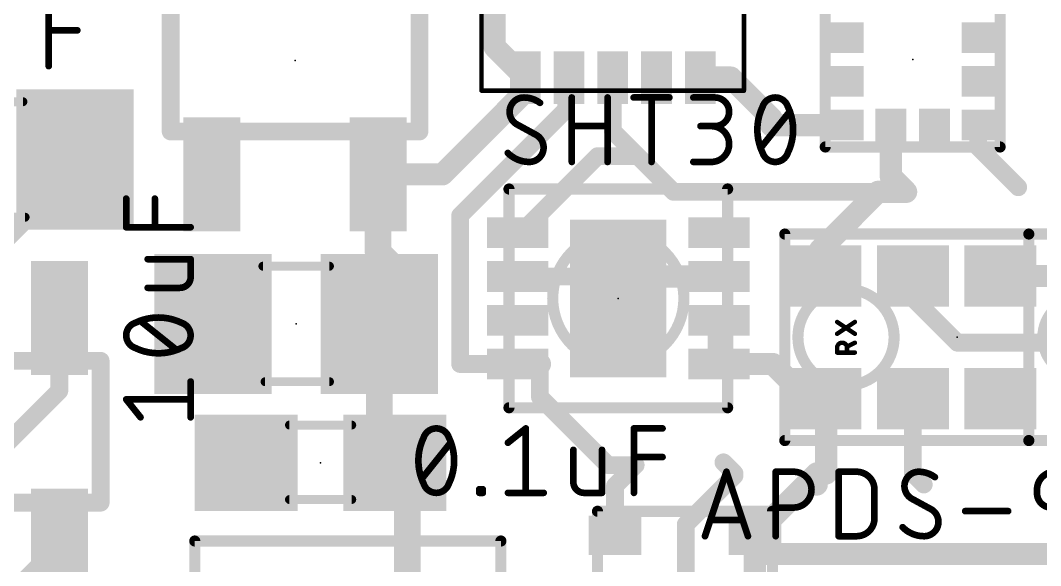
# Model space of a CAD drawing. Extents: x -4.6 to 50.8, y -1.6 to 23.
# Drawn here: x 15.64 to 27.31, y 7.61 to 13.84 of the extents above; entities that cross this region are included whole.
import ezdxf

# ---------------------------------------------------------------- set-up
doc = ezdxf.new("R2010")
doc.units = 0
for name, color, linetype in [('1', 12, 'CONTINUOUS'), ('23', 40, 'CONTINUOUS'), ('27', 4, 'CONTINUOUS'), ('29', 253, 'CONTINUOUS'), ('31', 253, 'CONTINUOUS'), ('51', 253, 'CONTINUOUS')]:
    doc.layers.add(name, color=color, linetype=linetype)

# ---------------------------------------------------------------- blocks, each defined once
blk = doc.blocks.new('RECT')
blk.add_solid([(-0.5, -0.5), (0.5, -0.5), (-0.5, 0.5), (0.5, 0.5)])

msp = doc.modelspace()

# ---------------------------------------------------------------- linework, layer by layer
at = {"layer": '1'}
for points, const_width in [([(21.0655, 13.5415), (21.0655, 14.0415)], 0.254), ([(21.4155, 13.1915), (21.0655, 13.5415)], 0.254), ([(21.4155, 13.1915), (21.4155, 13.0335)], 0.254), ([(23.4155, 13.1915), (23.7655, 13.1915)], 0.254), ([(24.2288, 12.7282), (23.7655, 13.1915)], 0.254), ([(21.8834, 13.1594), (21.9155, 13.1915)], 0.2032), ([(21.8834, 13.1594), (21.8834, 12.8272)], 0.2032), ([(22.4155, 13.1915), (22.4155, 12.5811)], 0.2032), ([(21.4155, 13.0335), (20.4677, 12.0857)], 0.254), ([(20.6708, 11.6146), (21.8834, 12.8272)], 0.2032), ([(24.2288, 12.6429), (24.2288, 12.7282)], 0.254), ([(24.2344, 12.6485), (24.2288, 12.6429)], 0.254), ([(24.2344, 12.6485), (25.0945, 12.6485)], 0.254), ([(25.5945, 12.6485), (25.5945, 12.061)], 0.254), ([(26.5945, 12.6485), (26.5945, 12.3945)], 0.2032), ([(22.4155, 12.5811), (22.6776, 12.319)], 0.2032), ([(27.051, 11.938), (26.5945, 12.3945)], 0.2032), ([(22.2422, 12.2938), (21.3664, 11.418)], 0.2032), ([(22.2422, 12.2938), (22.7028, 12.2938)], 0.2032), ([(22.6776, 12.319), (23.1109, 11.8857)], 0.2032), ([(22.6776, 12.319), (22.7028, 12.2938)], 0.2032), ([(16.2662, 12.2555), (16.2662, 12.1285)], 0.2032), ([(16.2662, 12.1285), (15.1384, 11.0007)], 0.2032), ([(19.7333, 12.0857), (19.7333, 11.1887)], 0.3048), ([(20.4677, 12.0857), (19.7333, 12.0857)], 0.254), ([(25.7698, 11.8857), (25.5945, 12.061)], 0.254), ([(25.7698, 11.8857), (23.1109, 11.8857)], 0.2032), ([(24.784, 11.2205), (25.4492, 11.8857)], 0.254), ([(25.4492, 11.8857), (25.7698, 11.8857)], 0.254), ([(20.6708, 9.918), (20.6708, 11.6146)], 0.2032), ([(21.329, 11.418), (21.3664, 11.418)], 0.2032), ([(20.1461, 10.7759), (19.7333, 11.1887)], 0.3048), ([(24.784, 10.941), (24.784, 11.2205)], 0.254), ([(20.1461, 10.7759), (19.746, 10.3759)], 0.4064), ([(21.329, 10.918), (22.229, 10.918)], 0.2032), ([(22.229, 10.918), (22.479, 10.668)], 0.2032), ([(22.729, 10.918), (22.479, 10.668)], 0.254), ([(23.629, 10.918), (22.729, 10.918)], 0.254), ([(24.8015, 10.9235), (24.784, 10.941)], 0.2032), ([(24.8475, 10.9235), (24.8015, 10.9235)], 0.2032), ([(25.8475, 10.9235), (25.8475, 10.6695)], 0.2032), ([(26.8475, 10.9235), (27.8475, 10.9235)], 0.254), ([(22.479, 10.795), (22.479, 10.668)], 0.254), ([(26.3555, 10.1615), (25.8475, 10.6695)], 0.2032), ([(16.0884, 10.4441), (16.0884, 9.6114)], 0.2032), ([(19.746, 10.3759), (19.746, 8.9678)], 0.3048), ([(23.629, 10.418), (23.629, 9.918)], 0.254), ([(28.4091, 10.1615), (26.3555, 10.1615)], 0.2032), ([(21.583, 9.918), (21.329, 9.918)], 0.254), ([(23.629, 9.918), (24.245, 9.918)], 0.254), ([(24.245, 9.918), (24.6651, 9.4979)], 0.254), ([(21.329, 9.918), (20.6708, 9.918)], 0.2032), ([(21.583, 9.918), (21.583, 9.5401)], 0.2032), ([(16.0884, 9.6114), (15.113, 8.636)], 0.2032), ([(22.3601, 8.763), (21.583, 9.5401)], 0.2032), ([(24.6651, 9.4979), (24.6651, 9.46)], 0.254), ([(24.8556, 9.46), (24.6651, 9.46)], 0.254), ([(24.8475, 9.5235), (24.8556, 9.5235)], 0.254), ([(24.8556, 9.5235), (24.8556, 9.46)], 0.254), ([(24.8556, 9.46), (24.8556, 8.6677)], 0.254), ([(25.8475, 9.5235), (25.8475, 8.6647)], 0.2032), ([(19.9254, 8.7884), (19.746, 8.9678)], 0.3048), ([(19.9254, 8.7884), (20.066, 8.6478)], 0.3048), ([(23.8079, 8.6677), (23.6809, 8.7948)], 0.2032), ([(20.066, 8.6478), (20.066, 7.0202)], 0.3048), ([(22.3601, 8.763), (22.6776, 8.763)], 0.2032), ([(22.441, 8.5264), (22.6776, 8.763)], 0.2032), ([(23.8079, 8.6677), (23.8079, 8.6425)], 0.2032), ([(24.6218, 8.5408), (24.7488, 8.6677)], 0.254), ([(24.8556, 8.6677), (24.7488, 8.6677)], 0.254), ([(25.9715, 8.5408), (25.8475, 8.6647)], 0.2032), ([(23.2498, 8.0844), (23.8079, 8.6425)], 0.2032), ([(24.041, 7.96), (24.6218, 8.5408)], 0.254), ([(24.6218, 8.5408), (24.7477, 8.5408)], 0.254), ([(22.441, 7.96), (22.441, 8.5264)], 0.2032), ([(23.2498, 7.5018), (23.2498, 8.0844)], 0.2032), ([(24.041, 7.747), (24.041, 7.96)], 0.254), ([(16.0884, 7.8439), (15.5804, 7.3359)], 0.2032), ([(24.041, 7.31), (24.041, 7.747)], 0.254), ([(24.041, 7.747), (27.813, 7.747)], 0.254)]:
    msp.add_lwpolyline(points, dxfattribs=dict(at, const_width=const_width))
for points, const_width in [([(21.1104, 13.5864, 1), (21.0206, 13.4966)], 0.127), ([(21.002, 13.5415, 1), (21.129, 13.5415)], 0.127), ([(21.479, 13.1915, 1), (21.352, 13.1915)], 0.127), ([(21.3706, 13.1466, 1), (21.4604, 13.2364)], 0.127), ([(23.4155, 13.255, 1), (23.4155, 13.128)], 0.127), ([(23.8104, 13.2364, 1), (23.7206, 13.1466)], 0.127), ([(23.7655, 13.128, 1), (23.7655, 13.255)], 0.127), ([(21.8474, 13.1953, 1), (21.9193, 13.1234)], 0.1016), ([(21.9342, 13.1594, 1), (21.8326, 13.1594)], 0.1016), ([(21.9514, 13.1556, 1), (21.8796, 13.2274)], 0.1016), ([(22.4663, 13.1915, 1), (22.3647, 13.1915)], 0.1016), ([(21.352, 13.0335, 1), (21.479, 13.0335)], 0.127), ([(21.4604, 12.9886, 1), (21.3706, 13.0784)], 0.127), ([(21.8326, 12.8272, 1), (21.9342, 12.8272)], 0.1016), ([(21.9193, 12.7913, 1), (21.8474, 12.8631)], 0.1016), ([(24.2923, 12.7282, 1), (24.1653, 12.7282)], 0.127), ([(24.1839, 12.6833, 1), (24.2737, 12.7731)], 0.127), ([(24.1839, 12.6878, 1), (24.2737, 12.5979)], 0.127), ([(24.2344, 12.712, 1), (24.2344, 12.585)], 0.127), ([(24.2793, 12.6036, 1), (24.1895, 12.6934)], 0.127), ([(25.0945, 12.585, 1), (25.0945, 12.712)], 0.127), ([(25.658, 12.6485, 1), (25.531, 12.6485)], 0.127), ([(26.6453, 12.6485, 1), (26.5437, 12.6485)], 0.1016), ([(22.4514, 12.617, 1), (22.3796, 12.5452)], 0.1016), ([(22.3647, 12.5811, 1), (22.4663, 12.5811)], 0.1016), ([(24.1653, 12.6429, 1), (24.2923, 12.6429)], 0.127), ([(26.6304, 12.4304, 1), (26.5586, 12.3586)], 0.1016), ([(22.2422, 12.3446, 1), (22.2422, 12.243)], 0.1016), ([(22.2781, 12.2579, 1), (22.2063, 12.3297)], 0.1016), ([(22.7135, 12.3549, 1), (22.6417, 12.2831)], 0.1016), ([(22.7135, 12.3549, 1), (22.6417, 12.2831)], 0.1016), ([(22.6417, 12.2831, 1), (22.7135, 12.3549)], 0.1016), ([(22.6669, 12.2579, 1), (22.7387, 12.3297)], 0.1016), ([(22.7028, 12.243, 1), (22.7028, 12.3446)], 0.1016), ([(26.5437, 12.3945, 1), (26.6453, 12.3945)], 0.1016), ([(16.317, 12.2555, 1), (16.2154, 12.2555)], 0.1016), ([(16.2154, 12.1285, 1), (16.317, 12.1285)], 0.1016), ([(16.3021, 12.0926, 1), (16.2303, 12.1644)], 0.1016), ([(19.8095, 12.0857, 1), (19.6571, 12.0857)], 0.1524), ([(19.7333, 12.1492, 1), (19.7333, 12.0222)], 0.127), ([(20.4228, 12.1306, 1), (20.5126, 12.0408)], 0.127), ([(20.4677, 12.0222, 1), (20.4677, 12.1492)], 0.127), ([(25.6394, 12.1059, 1), (25.5496, 12.0161)], 0.127), ([(25.531, 12.061, 1), (25.658, 12.061)], 0.127), ([(27.0151, 11.9021, 1), (27.0869, 11.9739)], 0.1016), ([(23.1109, 11.9365, 1), (23.1109, 11.8349)], 0.1016), ([(23.075, 11.8498, 1), (23.1468, 11.9216)], 0.1016), ([(25.4492, 11.9492, 1), (25.4492, 11.8222)], 0.127), ([(25.4941, 11.8408, 1), (25.4043, 11.9306)], 0.127), ([(25.7249, 11.8408, 1), (25.8147, 11.9306)], 0.127), ([(25.7698, 11.8222, 1), (25.7698, 11.9492)], 0.127), ([(25.7698, 11.8349, 1), (25.7698, 11.9365)], 0.1016), ([(20.7216, 11.6146, 1), (20.62, 11.6146)], 0.1016), ([(20.6349, 11.6506, 1), (20.7067, 11.5787)], 0.1016), ([(21.329, 11.4688, 1), (21.329, 11.3672)], 0.1016), ([(21.3305, 11.4539, 1), (21.4023, 11.3821)], 0.1016), ([(21.3664, 11.3672, 1), (21.3664, 11.4688)], 0.1016), ([(19.7872, 11.2426, 1), (19.6794, 11.1348)], 0.1524), ([(24.8475, 11.2205, 1), (24.7205, 11.2205)], 0.127), ([(24.7391, 11.2654, 1), (24.8289, 11.1756)], 0.127), ([(19.6571, 11.1887, 1), (19.8095, 11.1887)], 0.1524), ([(20.2179, 10.7041, 1), (20.0742, 10.8478)], 0.2032), ([(21.329, 10.9688, 1), (21.329, 10.8672)], 0.1016), ([(22.2649, 10.9539, 1), (22.1931, 10.8821)], 0.1016), ([(22.229, 10.8672, 1), (22.229, 10.9688)], 0.1016), ([(22.729, 10.9815, 1), (22.729, 10.8545)], 0.127), ([(22.7739, 10.8731, 1), (22.6841, 10.9629)], 0.127), ([(23.629, 10.8545, 1), (23.629, 10.9815)], 0.127), ([(24.7205, 10.941, 1), (24.8475, 10.941)], 0.127), ([(24.8199, 10.9769, 1), (24.7481, 10.9051)], 0.1016), ([(24.8015, 10.9743, 1), (24.8015, 10.8727)], 0.1016), ([(24.7656, 10.8876, 1), (24.8374, 10.9594)], 0.1016), ([(24.8475, 10.8727, 1), (24.8475, 10.9743)], 0.1016), ([(25.8983, 10.9235, 1), (25.7967, 10.9235)], 0.1016), ([(26.8475, 10.987, 1), (26.8475, 10.86)], 0.127), ([(20.0922, 10.7221, 1), (20.1999, 10.8298)], 0.1524), ([(22.5425, 10.795, 1), (22.4155, 10.795)], 0.127), ([(22.4341, 10.7129, 1), (22.5239, 10.6231)], 0.127), ([(22.4155, 10.668, 1), (22.5425, 10.668)], 0.127), ([(22.4431, 10.6321, 1), (22.5149, 10.7039)], 0.1016), ([(25.8834, 10.7054, 1), (25.8116, 10.6336)], 0.1016), ([(25.7967, 10.6695, 1), (25.8983, 10.6695)], 0.1016), ([(16.1392, 10.4441, 1), (16.0376, 10.4441)], 0.1016), ([(19.6742, 10.4477, 1), (19.8178, 10.3041)], 0.2032), ([(19.8222, 10.3759, 1), (19.6698, 10.3759)], 0.1524), ([(23.6925, 10.418, 1), (23.5655, 10.418)], 0.127), ([(26.3555, 10.2123, 1), (26.3555, 10.1107)], 0.1016), ([(26.3196, 10.1256, 1), (26.3914, 10.1974)], 0.1016), ([(21.329, 9.9815, 1), (21.329, 9.8545)], 0.127), ([(21.583, 9.8545, 1), (21.583, 9.9815)], 0.127), ([(23.629, 9.9815, 1), (23.629, 9.8545)], 0.127), ([(24.2899, 9.9629, 1), (24.2001, 9.8731)], 0.127), ([(24.245, 9.8545, 1), (24.245, 9.9815)], 0.127), ([(20.6708, 9.9688, 1), (20.6708, 9.8672)], 0.1016), ([(20.62, 9.918, 1), (20.7216, 9.918)], 0.1016), ([(21.329, 9.8672, 1), (21.329, 9.9688)], 0.1016), ([(21.6338, 9.918, 1), (21.5322, 9.918)], 0.1016), ([(23.5655, 9.918, 1), (23.6925, 9.918)], 0.127), ([(16.1243, 9.5755, 1), (16.0525, 9.6473)], 0.1016), ([(16.0376, 9.6114, 1), (16.1392, 9.6114)], 0.1016), ([(21.6189, 9.576, 1), (21.5471, 9.5042)], 0.1016), ([(21.5322, 9.5401, 1), (21.6338, 9.5401)], 0.1016), ([(24.7286, 9.4979, 1), (24.6016, 9.4979)], 0.127), ([(24.6651, 9.5235, 1), (24.6651, 9.3965)], 0.127), ([(24.6202, 9.453, 1), (24.71, 9.5428)], 0.127), ([(24.8475, 9.587, 1), (24.8475, 9.46)], 0.127), ([(24.9191, 9.5235, 1), (24.7921, 9.5235)], 0.127), ([(24.9191, 9.46, 1), (24.7921, 9.46)], 0.127), ([(24.8556, 9.46, 1), (24.8556, 9.587)], 0.127), ([(24.8556, 9.3965, 1), (24.8556, 9.5235)], 0.127), ([(25.8983, 9.5235, 1), (25.7967, 9.5235)], 0.1016), ([(24.6016, 9.46, 1), (24.7286, 9.46)], 0.127), ([(24.7921, 9.46, 1), (24.9191, 9.46)], 0.127), ([(19.7999, 9.0217, 1), (19.6921, 8.9139)], 0.1524), ([(19.6698, 8.9678, 1), (19.8222, 8.9678)], 0.1524), ([(19.9793, 8.8423, 1), (19.8715, 8.7345)], 0.1524), ([(19.8715, 8.7345, 1), (19.9793, 8.8423)], 0.1524), ([(23.7168, 8.8307, 1), (23.645, 8.7588)], 0.1016), ([(20.1422, 8.6478, 1), (19.9898, 8.6478)], 0.1524), ([(20.0121, 8.5939, 1), (20.1199, 8.7017)], 0.1524), ([(22.3601, 8.8138, 1), (22.3601, 8.7122)], 0.1016), ([(22.3242, 8.7271, 1), (22.396, 8.7989)], 0.1016), ([(22.7135, 8.7271, 1), (22.6417, 8.7989)], 0.1016), ([(22.6776, 8.7122, 1), (22.6776, 8.8138)], 0.1016), ([(23.8587, 8.6677, 1), (23.7571, 8.6677)], 0.1016), ([(23.772, 8.6318, 1), (23.8438, 8.7037)], 0.1016), ([(24.7488, 8.7312, 1), (24.7488, 8.6043)], 0.127), ([(24.7937, 8.6228, 1), (24.7038, 8.7127)], 0.127), ([(24.8556, 8.6043, 1), (24.8556, 8.7312)], 0.127), ([(25.8834, 8.7007, 1), (25.8116, 8.6288)], 0.1016), ([(23.7571, 8.6425, 1), (23.8587, 8.6425)], 0.1016), ([(23.8438, 8.6066, 1), (23.772, 8.6784)], 0.1016), ([(24.5768, 8.5857, 1), (24.6667, 8.4958)], 0.127), ([(24.6218, 8.6043, 1), (24.6218, 8.4773)], 0.127), ([(24.6667, 8.4958, 1), (24.5768, 8.5857)], 0.127), ([(24.7477, 8.4773, 1), (24.7477, 8.6043)], 0.127), ([(24.7921, 8.6677, 1), (24.9191, 8.6677)], 0.127), ([(25.7967, 8.6647, 1), (25.8983, 8.6647)], 0.1016), ([(22.4918, 8.5264, 1), (22.3902, 8.5264)], 0.1016), ([(22.4051, 8.5623, 1), (22.4769, 8.4905)], 0.1016), ([(25.9356, 8.5048, 1), (26.0074, 8.5767)], 0.1016), ([(23.3006, 8.0844, 1), (23.199, 8.0844)], 0.1016), ([(23.2139, 8.1203, 1), (23.2857, 8.0485)], 0.1016), ([(24.1045, 7.96, 1), (23.9775, 7.96)], 0.127), ([(23.9961, 8.0049, 1), (24.0859, 7.9151)], 0.127), ([(16.1243, 7.808, 1), (16.0525, 7.8798)], 0.1016), ([(22.3902, 7.96, 1), (22.4918, 7.96)], 0.1016), ([(24.1045, 7.747, 1), (23.9775, 7.747)], 0.127), ([(24.041, 7.8105, 1), (24.041, 7.6835)], 0.127), ([(23.9775, 7.747, 1), (24.1045, 7.747)], 0.127)]:
    msp.add_lwpolyline(points, format="xyb", dxfattribs=dict(at, const_width=const_width))
at = {"layer": '23'}
for p in [(18.7833, 13.3858), (25.8445, 13.3985), (22.479, 10.668), (18.796, 10.3759), (26.3525, 10.2235), (19.0754, 8.7884)]:
    msp.add_point(p, dxfattribs=at)
at = {"layer": '27', "const_width": 0.0762}
for points in [[(15.9667, 13.3223), (15.9667, 14.0589)], [(15.9667, 13.7315), (16.2941, 13.7315)], [(21.9471, 12.2276), (21.9471, 12.9642)], [(22.3563, 12.9642), (22.3563, 12.2276)], [(22.6543, 12.9642), (23.0635, 12.9642)], [(22.8589, 12.2276), (22.8589, 12.9642)], [(23.337, 12.9642), (23.5825, 12.9642)], [(24.1095, 12.3913), (24.4368, 12.8005)], [(21.543, 12.5345), (21.3179, 12.6573)], [(21.9471, 12.6368), (22.3563, 12.6368)], [(23.5825, 12.6368), (23.4189, 12.6368)], [(23.337, 12.2276), (23.5416, 12.2276)], [(16.8529, 11.4808), (16.8529, 11.8082)], [(17.1803, 11.4808), (17.1803, 11.8082)], [(17.5895, 11.4808), (16.8529, 11.4808)], [(17.5895, 11.1161), (17.0984, 11.1161)], [(17.5895, 10.9114), (17.5895, 11.1161)], [(17.0984, 10.7887), (17.4667, 10.7887)], [(17.4258, 10.0815), (17.0166, 10.4089)], [(17.5895, 9.3091), (17.5895, 9.7183)], [(17.0166, 9.3091), (16.8529, 9.5137)], [(16.8529, 9.5137), (17.5895, 9.5137)], [(21.2171, 9.0184), (21.4217, 9.1821)], [(21.4217, 9.1821), (21.4217, 8.4455)], [(22.6574, 8.4455), (22.6574, 9.1821)], [(22.6574, 9.1821), (22.9847, 9.1821)], [(20.2339, 8.6092), (20.5613, 9.0184)], [(21.9652, 8.9366), (21.9652, 8.5683)], [(22.2926, 8.4455), (22.2926, 8.9366)], [(22.6574, 8.8547), (22.9847, 8.8547)], [(23.4701, 7.9502), (23.7156, 8.6868)], [(23.7156, 8.6868), (23.9611, 7.9502)], [(24.2787, 7.9502), (24.2787, 8.6868)], [(24.2787, 8.6868), (24.4833, 8.6868)], [(24.9984, 7.9502), (24.9984, 8.6868)], [(24.9984, 8.6868), (25.203, 8.6868)], [(20.8892, 8.4455), (20.8892, 8.4864)], [(20.8892, 8.4864), (20.9301, 8.4864)], [(20.9301, 8.4864), (20.9301, 8.4455)], [(25.4076, 8.4822), (25.4076, 8.1548)], [(27.2661, 8.4413), (27.2661, 8.4822)], [(20.9301, 8.4455), (20.8892, 8.4455)], [(21.2171, 8.4455), (21.6263, 8.4455)], [(22.0879, 8.4455), (22.2926, 8.4455)], [(26.0573, 8.2571), (25.8322, 8.3799)], [(24.4833, 8.2776), (24.2787, 8.2776)], [(23.8998, 8.1343), (23.5315, 8.1343)], [(26.4449, 8.2367), (26.936, 8.2367)], [(25.203, 7.9502), (24.9984, 7.9502)]]:
    msp.add_lwpolyline(points, dxfattribs=at)
at = {"layer": '27'}
for points, const_width in [([(15.9667, 13.7506, 1), (15.9667, 13.7125)], 0.0381), ([(16.2941, 13.7125, 1), (16.2941, 13.7506)], 0.0381), ([(15.9477, 13.3223, 1), (15.9858, 13.3223)], 0.0381), ([(21.3998, 12.9642, 0.4142), (21.2361, 12.8005)], 0.0762), ([(21.5839, 12.9028, 0.1623), (21.3998, 12.9642)], 0.0762), ([(21.3998, 12.9832, 1), (21.3997, 12.9452)], 0.0381), ([(21.3997, 12.9451, 1), (21.3998, 12.9832)], 0.0381), ([(21.9662, 12.9642, 1), (21.9281, 12.9642)], 0.0381), ([(22.3754, 12.9642, 1), (22.3373, 12.9642)], 0.0381), ([(22.6543, 12.9832, 1), (22.6543, 12.9451)], 0.0381), ([(22.8779, 12.9642, 1), (22.8398, 12.9642)], 0.0381), ([(23.0635, 12.9451, 1), (23.0635, 12.9832)], 0.0381), ([(23.337, 12.9832, 1), (23.337, 12.9451)], 0.0381), ([(23.5825, 12.6368, 1), (23.5825, 12.9642)], 0.0762), ([(23.5825, 12.9832, 1), (23.5825, 12.9451)], 0.0381), ([(23.5825, 12.9451, 1), (23.5825, 12.9832)], 0.0381), ([(24.2731, 12.9642, 0.3205), (24.1299, 12.8619)], 0.0762), ([(24.4164, 12.8619, 0.3205), (24.2731, 12.9642)], 0.0762), ([(24.2731, 12.9832, 1), (24.2731, 12.9452)], 0.0381), ([(24.2731, 12.9451, 1), (24.2731, 12.9832)], 0.0381), ([(21.2551, 12.8005, 1), (21.217, 12.8005)], 0.0381), ([(21.2361, 12.8005, 0.2656), (21.3179, 12.6573)], 0.0762), ([(21.5725, 12.8876, 1), (21.5953, 12.9181)], 0.0381), ([(24.1299, 12.8619, 0.1139), (24.0685, 12.5959)], 0.0762), ([(24.1119, 12.8681, 1), (24.1479, 12.8557)], 0.0381), ([(24.147, 12.8535, 1), (24.1128, 12.8702)], 0.0381), ([(24.4335, 12.8702, 1), (24.3992, 12.8535)], 0.0381), ([(24.4778, 12.5959, 0.1139), (24.4164, 12.8619)], 0.0762), ([(24.3983, 12.8557, 1), (24.4344, 12.8681)], 0.0381), ([(24.4517, 12.7886, 1), (24.422, 12.8124)], 0.0381), ([(21.217, 12.8005, 1), (21.2551, 12.8005)], 0.0381), ([(21.327, 12.674, 1), (21.3088, 12.6406)], 0.0381), ([(21.3082, 12.6409, 1), (21.3276, 12.6737)], 0.0381), ([(21.9471, 12.6559, 1), (21.9471, 12.6178)], 0.0381), ([(22.3563, 12.6178, 1), (22.3563, 12.6559)], 0.0381), ([(23.4189, 12.6559, 1), (23.4189, 12.6178)], 0.0381), ([(23.5416, 12.6559, 1), (23.5416, 12.6178)], 0.0381), ([(23.5416, 12.2276, 1), (23.5416, 12.6368)], 0.0762), ([(23.5825, 12.6559, 1), (23.5825, 12.6178)], 0.0381), ([(23.5825, 12.6178, 1), (23.5825, 12.6559)], 0.0381), ([(24.0685, 12.5959, 0.1139), (24.1299, 12.3299)], 0.0762), ([(24.0876, 12.5959, 1), (24.0495, 12.5959)], 0.0381), ([(24.0495, 12.5959, 1), (24.0876, 12.5959)], 0.0381), ([(24.4164, 12.3299, 0.1139), (24.4778, 12.5959)], 0.0762), ([(24.4968, 12.5959, 1), (24.4587, 12.5959)], 0.0381), ([(24.4587, 12.5959, 1), (24.4968, 12.5959)], 0.0381), ([(21.6248, 12.3913, 0.2656), (21.543, 12.5345)], 0.0762), ([(21.5526, 12.5509, 1), (21.5333, 12.5181)], 0.0381), ([(21.5339, 12.5178, 1), (21.5521, 12.5512)], 0.0381), ([(21.2156, 12.3299, 0.2), (21.4611, 12.2276)], 0.0762), ([(21.2291, 12.3433, 1), (21.2021, 12.3165)], 0.0381), ([(21.4611, 12.2276, 0.4142), (21.6248, 12.3913)], 0.0762), ([(21.6439, 12.3913, 1), (21.6058, 12.3913)], 0.0381), ([(21.6058, 12.3913, 1), (21.6439, 12.3913)], 0.0381), ([(24.0946, 12.4032, 1), (24.1243, 12.3794)], 0.0381), ([(24.1299, 12.3299, 0.3205), (24.2731, 12.2276)], 0.0762), ([(24.1479, 12.3361, 1), (24.1119, 12.3237)], 0.0381), ([(24.2731, 12.2276, 0.3205), (24.4164, 12.3299)], 0.0762), ([(24.4344, 12.3237, 1), (24.3983, 12.3361)], 0.0381), ([(21.4611, 12.2466, 1), (21.4611, 12.2085)], 0.0381), ([(21.4611, 12.2086, 1), (21.4611, 12.2466)], 0.0381), ([(23.337, 12.2467, 1), (23.337, 12.2086)], 0.0381), ([(23.5416, 12.2467, 1), (23.5416, 12.2086)], 0.0381), ([(23.5416, 12.2086, 1), (23.5416, 12.2467)], 0.0381), ([(24.1128, 12.3216, 1), (24.147, 12.3383)], 0.0381), ([(24.2731, 12.2466, 1), (24.2731, 12.2086)], 0.0381), ([(24.2731, 12.2086, 1), (24.2731, 12.2466)], 0.0381), ([(24.3992, 12.3383, 1), (24.4335, 12.3216)], 0.0381), ([(21.9281, 12.2276, 1), (21.9662, 12.2276)], 0.0381), ([(22.3373, 12.2276, 1), (22.3754, 12.2276)], 0.0381), ([(22.8398, 12.2276, 1), (22.8779, 12.2276)], 0.0381), ([(16.872, 11.8082, 1), (16.8339, 11.8082)], 0.0381), ([(17.1993, 11.8082, 1), (17.1612, 11.8082)], 0.0381), ([(16.8529, 11.4999, 1), (16.8529, 11.4618)], 0.0381), ([(16.8339, 11.4808, 1), (16.872, 11.4808)], 0.0381), ([(17.1612, 11.4808, 1), (17.1993, 11.4808)], 0.0381), ([(17.5895, 11.4618, 1), (17.5895, 11.4999)], 0.0381), ([(17.0984, 11.1351, 1), (17.0984, 11.097)], 0.0381), ([(17.6086, 11.1161, 1), (17.5705, 11.1161)], 0.0381), ([(17.5895, 11.097, 1), (17.5895, 11.1351)], 0.0381), ([(17.4667, 10.7887, 0.4142), (17.5895, 10.9114)], 0.0762), ([(17.6085, 10.9114, 1), (17.5704, 10.9114)], 0.0381), ([(17.5705, 10.9114, 1), (17.6086, 10.9114)], 0.0381), ([(17.0984, 10.8077, 1), (17.0984, 10.7696)], 0.0381), ([(17.4667, 10.8077, 1), (17.4667, 10.7696)], 0.0381), ([(17.4667, 10.7696, 1), (17.4667, 10.8077)], 0.0381), ([(16.9552, 10.3885, 0.3205), (16.8529, 10.2452)], 0.0762), ([(17.2212, 10.4498, 0.1139), (16.9552, 10.3885)], 0.0762), ([(16.9469, 10.4056, 1), (16.9636, 10.3713)], 0.0381), ([(16.9614, 10.3704, 1), (16.949, 10.4065)], 0.0381), ([(17.0285, 10.4238, 1), (17.0047, 10.394)], 0.0381), ([(17.4872, 10.3885, 0.1139), (17.2212, 10.4498)], 0.0762), ([(17.2212, 10.4689, 1), (17.2212, 10.4308)], 0.0381), ([(17.2212, 10.4308, 1), (17.2212, 10.4689)], 0.0381), ([(17.5895, 10.2452, 0.3205), (17.4872, 10.3885)], 0.0762), ([(17.4934, 10.4065, 1), (17.481, 10.3704)], 0.0381), ([(17.4788, 10.3713, 1), (17.4955, 10.4056)], 0.0381), ([(16.8529, 10.2452, 0.3205), (16.9552, 10.102)], 0.0762), ([(16.872, 10.2452, 1), (16.8339, 10.2452)], 0.0381), ([(17.4872, 10.102, 0.3204), (17.5895, 10.2452)], 0.0762), ([(17.6085, 10.2452, 1), (17.5705, 10.2452)], 0.0381), ([(16.8339, 10.2452, 1), (16.8719, 10.2452)], 0.0381), ([(17.5705, 10.2452, 1), (17.6085, 10.2452)], 0.0381), ([(16.9552, 10.102, 0.1139), (17.2212, 10.0406)], 0.0762), ([(16.9636, 10.1191, 1), (16.9469, 10.0849)], 0.0381), ([(16.949, 10.084, 1), (16.9614, 10.12)], 0.0381), ([(17.2212, 10.0406, 0.1139), (17.4872, 10.102)], 0.0762), ([(17.2212, 10.0597, 1), (17.2212, 10.0216)], 0.0381), ([(17.2212, 10.0216, 1), (17.2212, 10.0597)], 0.0381), ([(17.4139, 10.0667, 1), (17.4377, 10.0964)], 0.0381), ([(17.481, 10.12, 1), (17.4934, 10.084)], 0.0381), ([(17.4955, 10.0849, 1), (17.4788, 10.1191)], 0.0381), ([(17.6086, 9.7183, 1), (17.5705, 9.7183)], 0.0381), ([(16.8678, 9.5256, 1), (16.838, 9.5018)], 0.0381), ([(16.8529, 9.5328, 1), (16.8529, 9.4947)], 0.0381), ([(17.5895, 9.4947, 1), (17.5895, 9.5328)], 0.0381), ([(17.0017, 9.2972, 1), (17.0315, 9.321)], 0.0381), ([(17.5705, 9.3091, 1), (17.6086, 9.3091)], 0.0381), ([(20.3976, 9.1821, 0.3205), (20.2544, 9.0798)], 0.0762), ([(20.5408, 9.0798, 0.3205), (20.3976, 9.1821)], 0.0762), ([(20.3976, 9.2011, 1), (20.3976, 9.1631)], 0.0381), ([(20.3976, 9.1631, 1), (20.3976, 9.2012)], 0.0381), ([(21.4408, 9.1821, 1), (21.4027, 9.1821)], 0.0381), ([(21.4336, 9.1672, 1), (21.4098, 9.197)], 0.0381), ([(22.6574, 9.2012, 1), (22.6574, 9.1631)], 0.0381), ([(22.6764, 9.1821, 1), (22.6383, 9.1821)], 0.0381), ([(22.9847, 9.1631, 1), (22.9847, 9.2012)], 0.0381), ([(20.2544, 9.0798, 0.1139), (20.193, 8.8138)], 0.0762), ([(20.2364, 9.086, 1), (20.2724, 9.0736)], 0.0381), ([(20.2715, 9.0714, 1), (20.2373, 9.0881)], 0.0381), ([(20.6022, 8.8138, 0.1139), (20.5408, 9.0798)], 0.0762), ([(20.558, 9.0881, 1), (20.5237, 9.0714)], 0.0381), ([(20.5228, 9.0736, 1), (20.5589, 9.086)], 0.0381), ([(20.5762, 9.0065, 1), (20.5464, 9.0303)], 0.0381), ([(21.2052, 9.0333, 1), (21.229, 9.0035)], 0.0381), ([(21.9842, 8.9366, 1), (21.9461, 8.9366)], 0.0381), ([(22.3116, 8.9366, 1), (22.2735, 8.9366)], 0.0381), ([(22.6574, 8.8738, 1), (22.6574, 8.8357)], 0.0381), ([(22.9847, 8.8357, 1), (22.9847, 8.8738)], 0.0381), ([(20.193, 8.8138, 0.1139), (20.2544, 8.5478)], 0.0762), ([(20.212, 8.8138, 1), (20.174, 8.8138)], 0.0381), ([(20.174, 8.8138, 1), (20.2121, 8.8138)], 0.0381), ([(20.5408, 8.5478, 0.1139), (20.6022, 8.8138)], 0.0762), ([(20.6213, 8.8138, 1), (20.5832, 8.8138)], 0.0381), ([(20.5832, 8.8138, 1), (20.6213, 8.8138)], 0.0381), ([(20.219, 8.6211, 1), (20.2488, 8.5973)], 0.0381), ([(23.7337, 8.6928, 1), (23.6975, 8.6808)], 0.0381), ([(23.7337, 8.6808, 1), (23.6975, 8.6928)], 0.0381), ([(24.2977, 8.6868, 1), (24.2596, 8.6868)], 0.0381), ([(24.2787, 8.7058, 1), (24.2787, 8.6677)], 0.0381), ([(24.4833, 8.2776, 1), (24.4833, 8.6868)], 0.0762), ([(24.4833, 8.7058, 1), (24.4833, 8.6677)], 0.0381), ([(24.4833, 8.6677, 1), (24.4833, 8.7058)], 0.0381), ([(25.0175, 8.6868, 1), (24.9794, 8.6868)], 0.0381), ([(24.9984, 8.7058, 1), (24.9984, 8.6677)], 0.0381), ([(25.4076, 8.4822, 0.4142), (25.203, 8.6868)], 0.0762), ([(25.203, 8.7058, 1), (25.203, 8.6677)], 0.0381), ([(25.203, 8.6677, 1), (25.203, 8.7058)], 0.0381), ([(25.9141, 8.6868, 0.4142), (25.7504, 8.5231)], 0.0762), ([(26.0982, 8.6254, 0.1623), (25.9141, 8.6868)], 0.0762), ([(25.9141, 8.7058, 1), (25.9141, 8.6678)], 0.0381), ([(25.9141, 8.6677, 1), (25.9141, 8.7058)], 0.0381), ([(26.0868, 8.6102, 1), (26.1097, 8.6407)], 0.0381), ([(27.6754, 8.4822, 1), (27.2661, 8.4822)], 0.0762), ([(20.2544, 8.5478, 0.3205), (20.3976, 8.4455)], 0.0762), ([(20.2724, 8.554, 1), (20.2364, 8.5416)], 0.0381), ([(20.2373, 8.5395, 1), (20.2715, 8.5562)], 0.0381), ([(20.3976, 8.4455, 0.3205), (20.5408, 8.5478)], 0.0762), ([(20.5237, 8.5562, 1), (20.558, 8.5395)], 0.0381), ([(20.5589, 8.5416, 1), (20.5228, 8.554)], 0.0381), ([(20.8892, 8.5055, 1), (20.8892, 8.4674)], 0.0381), ([(20.9083, 8.4864, 1), (20.8702, 8.4864)], 0.0381), ([(20.9492, 8.4864, 1), (20.9111, 8.4864)], 0.0381), ([(20.9301, 8.4674, 1), (20.9301, 8.5055)], 0.0381), ([(21.9652, 8.5683, 0.4142), (22.0879, 8.4455)], 0.0762), ([(21.9842, 8.5683, 1), (21.9461, 8.5683)], 0.0381), ([(21.9461, 8.5683, 1), (21.9842, 8.5683)], 0.0381), ([(25.4267, 8.4822, 1), (25.3886, 8.4822)], 0.0381), ([(25.7504, 8.5231, 0.2656), (25.8322, 8.3799)], 0.0762), ([(25.7694, 8.5231, 1), (25.7314, 8.5231)], 0.0381), ([(25.7314, 8.5231, 1), (25.7695, 8.5231)], 0.0381), ([(27.2852, 8.4822, 1), (27.2471, 8.4822)], 0.0381), ([(20.3976, 8.4645, 1), (20.3976, 8.4265)], 0.0381), ([(20.3976, 8.4265, 1), (20.3976, 8.4645)], 0.0381), ([(20.8892, 8.4646, 1), (20.8892, 8.4265)], 0.0381), ([(20.8702, 8.4455, 1), (20.9083, 8.4455)], 0.0381), ([(20.9111, 8.4455, 1), (20.9492, 8.4455)], 0.0381), ([(20.9301, 8.4265, 1), (20.9301, 8.4646)], 0.0381), ([(21.2171, 8.4646, 1), (21.2171, 8.4265)], 0.0381), ([(21.4027, 8.4455, 1), (21.4408, 8.4455)], 0.0381), ([(21.6263, 8.4265, 1), (21.6263, 8.4646)], 0.0381), ([(22.0879, 8.4646, 1), (22.0879, 8.4265)], 0.0381), ([(22.0879, 8.4265, 1), (22.0879, 8.4646)], 0.0381), ([(22.2735, 8.4455, 1), (22.3116, 8.4455)], 0.0381), ([(22.2926, 8.4265, 1), (22.2926, 8.4646)], 0.0381), ([(22.6383, 8.4455, 1), (22.6764, 8.4455)], 0.0381), ([(25.3886, 8.4822, 1), (25.4267, 8.4822)], 0.0381), ([(25.8414, 8.3966, 1), (25.8231, 8.3632)], 0.0381), ([(25.8226, 8.3635, 1), (25.8419, 8.3963)], 0.0381), ([(27.2471, 8.4822, 1), (27.2852, 8.4822)], 0.0381), ([(27.2661, 8.4413, 0.4142), (27.4298, 8.2776)], 0.0762), ([(27.2852, 8.4413, 1), (27.2471, 8.4413)], 0.0381), ([(27.2471, 8.4413, 1), (27.2852, 8.4413)], 0.0381), ([(24.2787, 8.2966, 1), (24.2787, 8.2585)], 0.0381), ([(24.4833, 8.2966, 1), (24.4833, 8.2585)], 0.0381), ([(24.4833, 8.2585, 1), (24.4833, 8.2966)], 0.0381), ([(26.1392, 8.1139, 0.2656), (26.0573, 8.2571)], 0.0762), ([(26.067, 8.2735, 1), (26.0476, 8.2407)], 0.0381), ([(26.0482, 8.2404, 1), (26.0664, 8.2738)], 0.0381), ([(23.5315, 8.1534, 1), (23.5315, 8.1153)], 0.0381), ([(23.8998, 8.1153, 1), (23.8998, 8.1534)], 0.0381), ([(25.203, 7.9502, 0.4142), (25.4076, 8.1548)], 0.0762), ([(25.4267, 8.1548, 1), (25.3886, 8.1548)], 0.0381), ([(25.3886, 8.1548, 1), (25.4267, 8.1548)], 0.0381), ([(26.4449, 8.2557, 1), (26.4449, 8.2176)], 0.0381), ([(26.936, 8.2176, 1), (26.936, 8.2557)], 0.0381), ([(25.7299, 8.0525, 0.2), (25.9755, 7.9502)], 0.0762), ([(25.7435, 8.0659, 1), (25.7164, 8.0391)], 0.0381), ([(25.9755, 7.9502, 0.4142), (26.1392, 8.1139)], 0.0762), ([(26.1582, 8.1139, 1), (26.1201, 8.1139)], 0.0381), ([(26.1201, 8.1139, 1), (26.1582, 8.1139)], 0.0381), ([(23.452, 7.9562, 1), (23.4882, 7.9442)], 0.0381), ([(23.9431, 7.9442, 1), (23.9792, 7.9562)], 0.0381), ([(24.2596, 7.9502, 1), (24.2977, 7.9502)], 0.0381), ([(24.9984, 7.9693, 1), (24.9984, 7.9312)], 0.0381), ([(24.9794, 7.9502, 1), (25.0175, 7.9502)], 0.0381), ([(25.203, 7.9692, 1), (25.203, 7.9312)], 0.0381), ([(25.203, 7.9312, 1), (25.203, 7.9693)], 0.0381), ([(25.9755, 7.9692, 1), (25.9755, 7.9311)], 0.0381), ([(25.9755, 7.9312, 1), (25.9755, 7.9692)], 0.0381)]:
    msp.add_lwpolyline(points, format="xyb", dxfattribs=dict(at, const_width=const_width))
at = {"layer": '51'}
for points, const_width in [([(20.9155, 13.0415), (20.9155, 16.0415)], 0.0508), ([(23.9155, 16.0415), (23.9155, 13.0415)], 0.0508), ([(24.8445, 12.3985), (24.8445, 14.3985)], 0.127), ([(26.8445, 14.3985), (26.8445, 12.3985)], 0.127), ([(17.3609, 12.5754), (17.3609, 14.1962)], 0.2032), ([(20.2057, 14.1962), (20.2057, 12.5754)], 0.2032), ([(23.9155, 13.0415), (20.9155, 13.0415)], 0.0508), ([(15.6722, 12.9155), (14.9352, 12.9155)], 0.1016), ([(20.2057, 12.5754), (17.3609, 12.5754)], 0.2032), ([(26.8445, 12.3985), (24.8445, 12.3985)], 0.127), ([(21.229, 11.918), (23.729, 11.918)], 0.127), ([(21.229, 9.418), (21.229, 11.918)], 0.127), ([(23.729, 11.918), (23.729, 9.418)], 0.127), ([(15.6972, 11.5955), (14.9352, 11.5955)], 0.1016), ([(24.3825, 9.0435), (24.3825, 11.4035)], 0.127), ([(24.3825, 11.4035), (27.1725, 11.4035)], 0.127), ([(27.1725, 11.4035), (28.3225, 11.4035)], 0.127), ([(27.1725, 9.0435), (27.1725, 11.4035)], 0.127), ([(18.415, 11.0359), (19.177, 11.0359)], 0.1016), ([(25.1841, 10.2631), (24.9809, 10.3986)], 0.0508), ([(24.9809, 10.2631), (25.1841, 10.3986)], 0.0508), ([(25.1841, 10.1613), (25.0938, 10.1161)], 0.0508), ([(13.716, 9.9544), (16.5608, 9.9544)], 0.2032), ([(16.5608, 9.9544), (16.5608, 8.3336)], 0.2032), ([(24.9809, 10.0484), (24.9809, 10.1048)], 0.0508), ([(25.1841, 10.0484), (24.9809, 10.0484)], 0.0508), ([(25.0938, 10.1048), (25.0938, 10.0484)], 0.0508), ([(18.44, 9.7159), (19.177, 9.7159)], 0.1016), ([(23.729, 9.418), (21.229, 9.418)], 0.127), ([(18.7194, 9.2204), (19.4314, 9.2204)], 0.1016), ([(27.1725, 9.0435), (24.3825, 9.0435)], 0.127), ([(28.3225, 9.0435), (27.1725, 9.0435)], 0.127), ([(16.5608, 8.3336), (13.716, 8.3336)], 0.2032), ([(18.7194, 8.3694), (19.4314, 8.3694)], 0.1016), ([(22.241, 5.735), (22.241, 8.235)], 0.127), ([(22.241, 8.235), (24.241, 8.235)], 0.127), ([(24.241, 8.235), (24.241, 5.735)], 0.127), ([(17.6368, 4.3952), (17.6368, 7.8952)], 0.127), ([(17.6368, 7.8952), (21.1368, 7.8952)], 0.127), ([(21.1368, 7.8952), (21.1368, 4.3952)], 0.127)]:
    msp.add_lwpolyline(points, dxfattribs=dict(at, const_width=const_width))
for points, const_width in [([(20.9155, 13.0542, 1), (20.9155, 13.0288)], 0.0254), ([(23.9155, 13.0288, 1), (23.9155, 13.0542)], 0.0254), ([(15.6722, 12.8901, 1), (15.6722, 12.9409)], 0.0508), ([(20.9028, 13.0415, 1), (20.9282, 13.0415)], 0.0254), ([(23.9028, 13.0415, 1), (23.9282, 13.0415)], 0.0254), ([(17.3609, 12.6262, 1), (17.3609, 12.5246)], 0.1016), ([(17.3101, 12.5754, 1), (17.4117, 12.5754)], 0.1016), ([(20.1549, 12.5754, 1), (20.2565, 12.5754)], 0.1016), ([(20.2057, 12.5246, 1), (20.2057, 12.6262)], 0.1016), ([(24.8445, 12.4303, 1), (24.8445, 12.3667)], 0.0635), ([(24.8128, 12.3985, 1), (24.8762, 12.3985)], 0.0635), ([(26.8128, 12.3985, 1), (26.8762, 12.3985)], 0.0635), ([(26.8445, 12.3667, 1), (26.8445, 12.4303)], 0.0635), ([(21.229, 11.9498, 1), (21.229, 11.8863)], 0.0635), ([(21.2608, 11.918, 1), (21.1973, 11.918)], 0.0635), ([(23.7608, 11.918, 1), (23.6973, 11.918)], 0.0635), ([(23.729, 11.8863, 1), (23.729, 11.9498)], 0.0635), ([(15.6972, 11.5701, 1), (15.6972, 11.6209)], 0.0508), ([(22.479, 9.918, 1), (22.479, 11.418, 1), (22.479, 9.918)], 0.127), ([(24.3825, 11.4353, 1), (24.3825, 11.3718)], 0.0635), ([(24.4142, 11.4035, 1), (24.3508, 11.4035)], 0.0635), ([(27.1725, 11.4353, 1), (27.1725, 11.3718)], 0.0635), ([(27.2043, 11.4035, 1), (27.1408, 11.4035)], 0.0635), ([(27.1725, 11.3718, 1), (27.1725, 11.4353)], 0.0635), ([(18.415, 11.0613, 1), (18.415, 11.0105)], 0.0508), ([(19.177, 11.0105, 1), (19.177, 11.0613)], 0.0508), ([(25.0825, 9.6735, 1), (25.0825, 10.7735, 1), (25.0825, 9.6735)], 0.127), ([(27.7825, 9.7735, 1), (27.7825, 10.6735, 1), (27.7825, 9.7735)], 0.127), ([(24.9879, 10.4092, 1), (24.9739, 10.388)], 0.0254), ([(25.1911, 10.388, 1), (25.1771, 10.4092)], 0.0254), ([(24.9739, 10.2737, 1), (24.9879, 10.2526)], 0.0254), ([(25.1771, 10.2526, 1), (25.1911, 10.2737)], 0.0254), ([(25.0938, 10.1048, 1), (24.9809, 10.1048)], 0.0508), ([(25.1898, 10.1499, 1), (25.1784, 10.1726)], 0.0254), ([(16.6116, 9.9544, 1), (16.51, 9.9544)], 0.1016), ([(16.5608, 9.9036, 1), (16.5608, 10.0052)], 0.1016), ([(24.9936, 10.1048, 1), (24.9682, 10.1048)], 0.0254), ([(24.9682, 10.1048, 1), (24.9936, 10.1048)], 0.0254), ([(24.9809, 10.0611, 1), (24.9809, 10.0357)], 0.0254), ([(24.9682, 10.0484, 1), (24.9936, 10.0484)], 0.0254), ([(25.0881, 10.1275, 1), (25.0995, 10.1048)], 0.0254), ([(25.1065, 10.1048, 1), (25.0811, 10.1048)], 0.0254), ([(25.0811, 10.1048, 1), (25.1065, 10.1048)], 0.0254), ([(25.0811, 10.0484, 1), (25.1065, 10.0484)], 0.0254), ([(25.1841, 10.0357, 1), (25.1841, 10.0611)], 0.0254), ([(18.44, 9.7413, 1), (18.44, 9.6905)], 0.0508), ([(19.177, 9.6905, 1), (19.177, 9.7413)], 0.0508), ([(21.229, 9.4498, 1), (21.229, 9.3863)], 0.0635), ([(21.1973, 9.418, 1), (21.2608, 9.418)], 0.0635), ([(23.6973, 9.418, 1), (23.7608, 9.418)], 0.0635), ([(23.729, 9.3863, 1), (23.729, 9.4498)], 0.0635), ([(18.7194, 9.2458, 1), (18.7194, 9.195)], 0.0508), ([(19.4314, 9.195, 1), (19.4314, 9.2458)], 0.0508), ([(24.3825, 9.0753, 1), (24.3825, 9.0117)], 0.0635), ([(27.1725, 9.0753, 1), (27.1725, 9.0117)], 0.0635), ([(27.1725, 9.0117, 1), (27.1725, 9.0753)], 0.0635), ([(24.3508, 9.0435, 1), (24.4142, 9.0435)], 0.0635), ([(27.1408, 9.0435, 1), (27.2043, 9.0435)], 0.0635), ([(16.5608, 8.2828, 1), (16.5608, 8.3844)], 0.1016), ([(18.7194, 8.3948, 1), (18.7194, 8.344)], 0.0508), ([(19.4314, 8.344, 1), (19.4314, 8.3948)], 0.0508), ([(16.51, 8.3336, 1), (16.6116, 8.3336)], 0.1016), ([(22.241, 8.2668, 1), (22.241, 8.2033)], 0.0635), ([(22.2727, 8.235, 1), (22.2093, 8.235)], 0.0635), ([(24.2727, 8.235, 1), (24.2093, 8.235)], 0.0635), ([(24.241, 8.2033, 1), (24.241, 8.2668)], 0.0635), ([(17.6685, 7.8952, 1), (17.6051, 7.8952)], 0.0635), ([(17.6368, 7.9269, 1), (17.6368, 7.8635)], 0.0635), ([(21.1685, 7.8952, 1), (21.1051, 7.8952)], 0.0635), ([(21.1368, 7.8635, 1), (21.1368, 7.9269)], 0.0635)]:
    msp.add_lwpolyline(points, format="xyb", dxfattribs=dict(at, const_width=const_width))

# ---------------------------------------------------------------- block references
at = {"layer": '1'}
for p, xscale, yscale in [((25.0945, 13.6485), 0.275, 0.25), ((25.0945, 13.1485), 0.275, 0.25), ((25.0945, 12.6485), 0.275, 0.25), ((17.846, 10.3759), 1.24, 1.5), ((19.746, 10.3759), 1.24, 1.5)]:
    msp.add_blockref('RECT', p, dxfattribs=dict(at, xscale=xscale, yscale=yscale))
for p, xscale, yscale, rotation in [((26.5945, 13.6485), 0.275, 0.25, 180), ((21.4155, 13.1915), 0.5, 0.25, 90), ((21.9155, 13.1915), 0.5, 0.25, 90), ((22.4155, 13.1915), 0.5, 0.25, 90), ((22.9155, 13.1915), 0.5, 0.25, 90), ((23.4155, 13.1915), 0.5, 0.25, 90), ((26.5945, 13.1485), 0.275, 0.25, 180), ((16.2662, 12.2555), 1.24, 1.5, 180), ((25.5945, 12.6485), 0.275, 0.25, 90), ((26.0945, 12.6485), 0.275, 0.25, 90), ((26.5945, 12.6485), 0.275, 0.25, 180), ((17.8333, 12.0857), 0.55, 1.2, 180), ((19.7333, 12.0857), 0.55, 1.2, 180), ((21.329, 11.418), 0.25, 0.6, 90), ((23.629, 11.418), 0.25, 0.6, 270), ((24.8475, 10.9235), 0.6, 0.72, 90), ((25.8475, 10.9235), 0.6, 0.72, 90), ((26.8475, 10.9235), 0.6, 0.72, 90), ((16.0884, 10.4441), 0.55, 1.2, 180), ((21.329, 10.918), 0.25, 0.6, 90), ((23.629, 10.918), 0.25, 0.6, 270), ((21.329, 10.418), 0.25, 0.6, 90), ((23.629, 10.418), 0.25, 0.6, 270), ((21.329, 9.918), 0.25, 0.6, 90), ((23.629, 9.918), 0.25, 0.6, 270), ((24.8475, 9.5235), 0.6, 0.72, 90), ((25.8475, 9.5235), 0.6, 0.72, 90), ((26.8475, 9.5235), 0.6, 0.72, 90), ((16.0884, 7.8439), 0.55, 1.2, 180), ((22.441, 7.96), 0.5, 0.35, 180), ((24.041, 7.96), 0.5, 0.35, 180)]:
    msp.add_blockref('RECT', p, dxfattribs=dict(at, xscale=xscale, yscale=yscale, rotation=rotation))
at = {"layer": '1', "yscale": 1.7}
msp.add_blockref('RECT', (22.479, 10.668), dxfattribs=at)
at = {"layer": '1', "xscale": 1.075}
for p in [(18.2254, 8.7884), (19.9254, 8.7884)]:
    msp.add_blockref('RECT', p, dxfattribs=at)
at = {"layer": '29'}
for p, xscale, yscale in [((25.0945, 13.6485), 0.3766, 0.3516), ((25.0945, 13.1485), 0.3766, 0.3516), ((25.0945, 12.6485), 0.3766, 0.3516), ((22.479, 10.668), 1.1016, 1.8016), ((17.846, 10.3759), 1.3416, 1.6016), ((19.746, 10.3759), 1.3416, 1.6016), ((18.2254, 8.7884), 1.1766, 1.1016), ((19.9254, 8.7884), 1.1766, 1.1016)]:
    msp.add_blockref('RECT', p, dxfattribs=dict(at, xscale=xscale, yscale=yscale))
for p, xscale, yscale, rotation in [((26.5945, 13.6485), 0.3766, 0.3516, 180), ((21.4155, 13.1915), 0.6016, 0.3516, 90), ((21.9155, 13.1915), 0.6016, 0.3516, 90), ((22.4155, 13.1915), 0.6016, 0.3516, 90), ((22.9155, 13.1915), 0.6016, 0.3516, 90), ((23.4155, 13.1915), 0.6016, 0.3516, 90), ((26.5945, 13.1485), 0.3766, 0.3516, 180), ((16.2662, 12.2555), 1.3416, 1.6016, 180), ((25.5945, 12.6485), 0.3766, 0.3516, 90), ((26.0945, 12.6485), 0.3766, 0.3516, 90), ((17.8333, 12.0857), 0.6516, 1.3016, 180), ((19.7333, 12.0857), 0.6516, 1.3016, 180), ((26.5945, 12.6485), 0.3766, 0.3516, 180), ((21.329, 11.418), 0.3516, 0.7016, 90), ((23.629, 11.418), 0.3516, 0.7016, 270), ((24.8475, 10.9235), 0.7016, 0.8216, 90), ((25.8475, 10.9235), 0.7016, 0.8216, 90), ((26.8475, 10.9235), 0.7016, 0.8216, 90), ((16.0884, 10.4441), 0.6516, 1.3016, 180), ((21.329, 10.918), 0.3516, 0.7016, 90), ((23.629, 10.918), 0.3516, 0.7016, 270), ((21.329, 10.418), 0.3516, 0.7016, 90), ((23.629, 10.418), 0.3516, 0.7016, 270), ((21.329, 9.918), 0.3516, 0.7016, 90), ((23.629, 9.918), 0.3516, 0.7016, 270), ((24.8475, 9.5235), 0.7016, 0.8216, 90), ((25.8475, 9.5235), 0.7016, 0.8216, 90), ((26.8475, 9.5235), 0.7016, 0.8216, 90), ((16.0884, 7.8439), 0.6516, 1.3016, 180), ((22.441, 7.96), 0.6016, 0.4516, 180), ((24.041, 7.96), 0.6016, 0.4516, 180)]:
    msp.add_blockref('RECT', p, dxfattribs=dict(at, xscale=xscale, yscale=yscale, rotation=rotation))
at = {"layer": '31'}
for p, xscale, yscale in [((25.0945, 13.6485), 0.275, 0.25), ((25.0945, 13.1485), 0.275, 0.25), ((25.0945, 12.6485), 0.275, 0.25), ((17.846, 10.3759), 1.24, 1.5), ((19.746, 10.3759), 1.24, 1.5)]:
    msp.add_blockref('RECT', p, dxfattribs=dict(at, xscale=xscale, yscale=yscale))
for p, xscale, yscale, rotation in [((26.5945, 13.6485), 0.275, 0.25, 180), ((21.4155, 13.1915), 0.5, 0.25, 90), ((21.9155, 13.1915), 0.5, 0.25, 90), ((22.4155, 13.1915), 0.5, 0.25, 90), ((22.9155, 13.1915), 0.5, 0.25, 90), ((23.4155, 13.1915), 0.5, 0.25, 90), ((26.5945, 13.1485), 0.275, 0.25, 180), ((16.2662, 12.2555), 1.24, 1.5, 180), ((25.5945, 12.6485), 0.275, 0.25, 90), ((26.0945, 12.6485), 0.275, 0.25, 90), ((26.5945, 12.6485), 0.275, 0.25, 180), ((17.8333, 12.0857), 0.55, 1.2, 180), ((19.7333, 12.0857), 0.55, 1.2, 180), ((21.329, 11.418), 0.25, 0.6, 90), ((23.629, 11.418), 0.25, 0.6, 270), ((24.8475, 10.9235), 0.6, 0.72, 90), ((25.8475, 10.9235), 0.6, 0.72, 90), ((26.8475, 10.9235), 0.6, 0.72, 90), ((16.0884, 10.4441), 0.55, 1.2, 180), ((21.329, 10.918), 0.25, 0.6, 90), ((23.629, 10.918), 0.25, 0.6, 270), ((21.329, 10.418), 0.25, 0.6, 90), ((23.629, 10.418), 0.25, 0.6, 270), ((21.329, 9.918), 0.25, 0.6, 90), ((23.629, 9.918), 0.25, 0.6, 270), ((24.8475, 9.5235), 0.6, 0.72, 90), ((25.8475, 9.5235), 0.6, 0.72, 90), ((26.8475, 9.5235), 0.6, 0.72, 90), ((16.0884, 7.8439), 0.55, 1.2, 180), ((22.441, 7.96), 0.5, 0.35, 180), ((24.041, 7.96), 0.5, 0.35, 180)]:
    msp.add_blockref('RECT', p, dxfattribs=dict(at, xscale=xscale, yscale=yscale, rotation=rotation))
at = {"layer": '31', "yscale": 1.7}
msp.add_blockref('RECT', (22.479, 10.668), dxfattribs=at)
at = {"layer": '31', "xscale": 1.075}
for p in [(18.2254, 8.7884), (19.9254, 8.7884)]:
    msp.add_blockref('RECT', p, dxfattribs=at)
at = {"layer": '51', "rotation": 180}
for p, xscale, yscale in [((16.0334, 12.2544), 0.7501, 1.4501), ((17.8333, 12.2108), 0.5, 0.65), ((19.7333, 12.2108), 0.5, 0.65), ((16.0884, 10.319), 0.5, 0.65), ((16.0884, 7.969), 0.5, 0.65)]:
    msp.add_blockref('RECT', p, dxfattribs=dict(at, xscale=xscale, yscale=yscale))
at = {"layer": '51'}
for p, xscale, yscale in [((18.0788, 10.3771), 0.7501, 1.4501), ((19.5267, 10.3771), 0.7501, 1.4501), ((18.4872, 8.7935), 0.5001, 0.95), ((19.6557, 8.7935), 0.5001, 0.95)]:
    msp.add_blockref('RECT', p, dxfattribs=dict(at, xscale=xscale, yscale=yscale))

doc.saveas('drawing.dxf')
